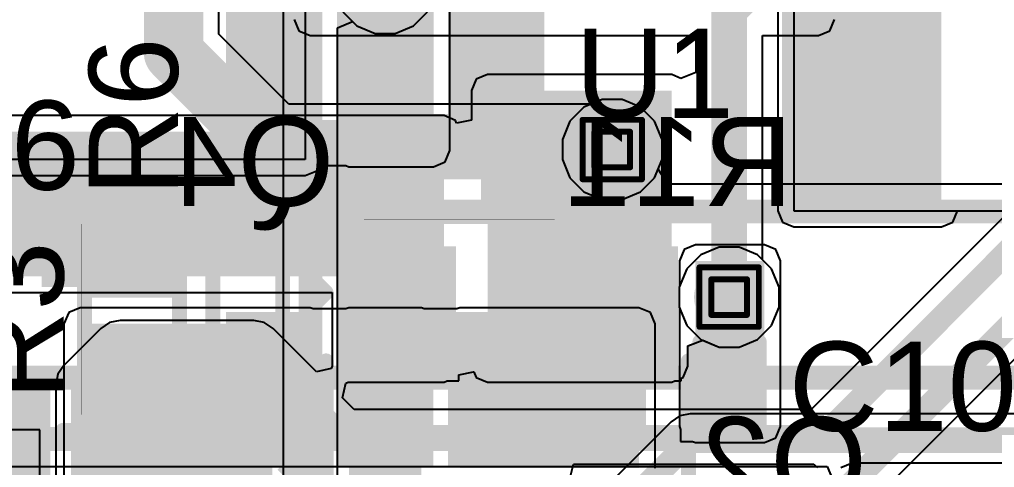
# Model space of a CAD drawing. Header units: inches. Extents: x -22 to 5433, y -13 to 5447.
# Drawn here: x -9.26 to -0.92, y 19.39 to 23.22 of the extents above; entities that cross this region are included whole.
import ezdxf

# ---------------------------------------------------------------- set-up
doc = ezdxf.new("R2010")
doc.units = ezdxf.units.IN
for name, color, linetype in [('Bottom Layer', 5, 'Continuous'), ('Bottom Overlay', 54, 'Continuous'), ('Bottom Paste', 16, 'Continuous'), ('Bottom Solder', 6, 'Continuous'), ('Drill Drawing', 1, 'Continuous'), ('Ground', 16, 'Continuous'), ('Power', 76, 'Continuous'), ('Top Layer', 1, 'Continuous'), ('Top Overlay', 2, 'Continuous'), ('Top Paste', 8, 'Continuous'), ('Top Solder', 216, 'Continuous'), ('Via Holes', 16, 'Continuous')]:
    doc.layers.add(name, color=color, linetype=linetype)
doc.styles.add('Arial', font='', dxfattribs={"height": 0.2})
doc.styles.get('Arial').set_extended_font_data('Arial')

msp = doc.modelspace()

# ---------------------------------------------------------------- hatches: boundary and pattern name
at = {"layer": 'Bottom Layer'}
for points in [[(-5.2521, 20.2563), (-3.6762, 20.2563), (-3.6762, 22.6098), (-5.2521, 22.6098)], [(-11.519, 21.0221), (-5.6234, 21.0221), (-5.6234, 22.2583), (-11.519, 22.2583)], [(-6.4434, 20.2563), (-5.6234, 20.2563), (-5.6234, 22.2583), (-6.4434, 22.2583)], [(-6.1919, 21.6233), (-6.1919, 22.2583), (-5.7347, 22.2583), (-5.7347, 21.6233)], [(-5.2521, 21.6233), (-5.2521, 22.2583), (-4.7949, 22.2583), (-4.7949, 21.6233)], [(-8.1444, 21.0343), (-8.9644, 21.0343), (-8.9644, 21.9543), (-8.1444, 21.9543)], [(-6.4434, 21.1763), (-5.6234, 21.1763), (-5.6234, 20.2563), (-6.4434, 20.2563)], [(-4.5434, 21.1763), (-3.7234, 21.1763), (-3.7234, 20.2563), (-4.5434, 20.2563)], [(-9.9144, 19.0343), (-9.0944, 19.0343), (-9.0944, 20.2563), (-9.9144, 20.2563)], [(-9.0944, 19.0343), (-9.9144, 19.0343), (-9.9144, 19.9543), (-9.0944, 19.9543)], [(-8.0144, 18.1575), (-7.1944, 18.1575), (-7.1944, 19.9543), (-8.0144, 19.9543)], [(-7.1944, 19.0343), (-8.0144, 19.0343), (-8.0144, 19.9543), (-7.1944, 19.9543)]]:
    msp.add_hatch(color=5, dxfattribs=at).paths.add_polyline_path(points)
h = msp.add_hatch(color=5, dxfattribs=at)
edge = h.paths.add_edge_path()
edge.add_arc((-4.1853, 22.106), 0.3, 0, 360)
h = msp.add_hatch(color=5, dxfattribs=at)
edge = h.paths.add_edge_path()
edge.add_arc((-3.1855, 20.8454), 0.3, 0, 360)
at = {"layer": 'Bottom Paste'}
for points in [[(-6.1919, 21.6233), (-6.1919, 22.2583), (-5.7347, 22.2583), (-5.7347, 21.6233)], [(-5.2521, 21.6233), (-5.2521, 22.2583), (-4.7949, 22.2583), (-4.7949, 21.6233)], [(-8.1444, 21.0343), (-8.9644, 21.0343), (-8.9644, 21.9543), (-8.1444, 21.9543)], [(-6.4434, 21.1763), (-5.6234, 21.1763), (-5.6234, 20.2563), (-6.4434, 20.2563)], [(-4.5434, 21.1763), (-3.7234, 21.1763), (-3.7234, 20.2563), (-4.5434, 20.2563)], [(-9.0944, 19.0343), (-9.9144, 19.0343), (-9.9144, 19.9543), (-9.0944, 19.9543)], [(-7.1944, 19.0343), (-8.0144, 19.0343), (-8.0144, 19.9543), (-7.1944, 19.9543)]]:
    msp.add_hatch(color=16, dxfattribs=at).paths.add_polyline_path(points)
at = {"layer": 'Bottom Solder'}
for points in [[(-6.2469, 21.5683), (-6.2469, 22.3133), (-5.6797, 22.3133), (-5.6797, 21.5683)], [(-5.3071, 21.5683), (-5.3071, 22.3133), (-4.7399, 22.3133), (-4.7399, 21.5683)], [(-8.0428, 20.9327), (-9.066, 20.9327), (-9.066, 22.0559), (-8.0428, 22.0559)], [(-6.545, 21.2779), (-5.5218, 21.2779), (-5.5218, 20.1547), (-6.545, 20.1547)], [(-4.645, 21.2779), (-3.6218, 21.2779), (-3.6218, 20.1547), (-4.645, 20.1547)], [(-8.9928, 18.9327), (-10.016, 18.9327), (-10.016, 20.0559), (-8.9928, 20.0559)], [(-7.0928, 18.9327), (-8.116, 18.9327), (-8.116, 20.0559), (-7.0928, 20.0559)]]:
    msp.add_hatch(color=6, dxfattribs=at).paths.add_polyline_path(points)
at = {"layer": 'Ground'}
h = msp.add_hatch(color=16, dxfattribs=at)
edge = h.paths.add_edge_path()
edge.add_arc((-4.1853, 22.106), 0.3, 0, 360)
h = msp.add_hatch(color=16, dxfattribs=at)
edge = h.paths.add_edge_path()
edge.add_arc((-3.1855, 20.8454), 0.3, 0, 360)
at = {"layer": 'Power'}
h = msp.add_hatch(color=76, dxfattribs=at)
edge = h.paths.add_edge_path()
edge.add_arc((-4.1853, 22.106), 0.3, 0, 360)
h = msp.add_hatch(color=76, dxfattribs=at)
edge = h.paths.add_edge_path()
edge.add_arc((-3.1855, 20.8454), 0.3, 0, 360)
at = {"layer": 'Top Layer'}
for points in [[(-2.6326, 25.1365), (-2.6326, 21.5823), (-1.3703, 21.5823), (-1.3703, 25.1365)], [(-2.6326, 25.1365), (-1.6326, 25.1365), (-1.6326, 21.7365), (-2.6326, 21.7365)], [(-6.4384, 24.6384), (-6.4384, 22.0972), (-5.713, 22.0972), (-5.713, 24.6384)], [(-6.7684, 23.2172), (-6.7684, 22.0972), (-7.3884, 22.0972), (-7.3884, 23.2172)], [(-5.8184, 23.2172), (-5.8184, 22.0972), (-6.4384, 22.0972), (-6.4384, 23.2172)], [(-4.8684, 23.2172), (-4.8684, 22.0972), (-5.4884, 22.0972), (-5.4884, 23.2172)], [(-8.6107, 21.3534), (-7.9757, 21.3534), (-7.9757, 20.8962), (-8.6107, 20.8962)], [(-3.4741, 19.7397), (-2.8841, 19.7397), (-2.8841, 21.1548), (-3.4741, 21.1548)], [(-8.7377, 18.7036), (-7.6077, 18.7036), (-7.6077, 20.6172), (-8.7377, 20.6172)], [(-8.7377, 19.4972), (-6.7684, 19.4972), (-6.7684, 20.6172), (-8.7377, 20.6172)], [(-6.7684, 20.6172), (-6.7684, 19.4972), (-7.3884, 19.4972), (-7.3884, 20.6172)], [(-6.4384, 18.5999), (-5.8184, 18.5999), (-5.8184, 20.6172), (-6.4384, 20.6172)], [(-5.8184, 20.6172), (-5.8184, 19.4972), (-6.4384, 19.4972), (-6.4384, 20.6172)], [(-5.4884, 19.3849), (-3.9567, 19.3849), (-3.9567, 20.6172), (-5.4884, 20.6172)], [(-4.8684, 20.6172), (-4.8684, 19.4972), (-5.4884, 19.4972), (-5.4884, 20.6172)], [(-8.6107, 20.4136), (-7.9757, 20.4136), (-7.9757, 19.9564), (-8.6107, 19.9564)], [(-3.9567, 20.3747), (-3.9567, 19.7397), (-4.4139, 19.7397), (-4.4139, 20.3747)], [(-3.0169, 20.3747), (-3.0169, 19.7397), (-3.4741, 19.7397), (-3.4741, 20.3747)], [(-9.9699, 18.6949), (-9.9699, 19.5839), (-9.2079, 19.5839), (-9.2079, 18.6949)], [(-8.4459, 18.6949), (-8.4459, 19.5839), (-7.6839, 19.5839), (-7.6839, 18.6949)]]:
    msp.add_hatch(color=1, dxfattribs=at).paths.add_polyline_path(points)
h = msp.add_hatch(color=1, dxfattribs=at)
edge = h.paths.add_edge_path()
edge.add_arc((-4.1853, 22.106), 0.3, 0, 360)
h = msp.add_hatch(color=1, dxfattribs=at)
edge = h.paths.add_edge_path()
edge.add_arc((-3.1855, 20.8454), 0.3, 0, 360)
at = {"layer": 'Top Paste'}
for points in [[(-2.6326, 25.1365), (-1.6326, 25.1365), (-1.6326, 21.7365), (-2.6326, 21.7365)], [(-6.7684, 23.2172), (-6.7684, 22.0972), (-7.3884, 22.0972), (-7.3884, 23.2172)], [(-5.8184, 23.2172), (-5.8184, 22.0972), (-6.4384, 22.0972), (-6.4384, 23.2172)], [(-4.8684, 23.2172), (-4.8684, 22.0972), (-5.4884, 22.0972), (-5.4884, 23.2172)], [(-8.6107, 21.3534), (-7.9757, 21.3534), (-7.9757, 20.8962), (-8.6107, 20.8962)], [(-6.7684, 20.6172), (-6.7684, 19.4972), (-7.3884, 19.4972), (-7.3884, 20.6172)], [(-5.8184, 20.6172), (-5.8184, 19.4972), (-6.4384, 19.4972), (-6.4384, 20.6172)], [(-4.8684, 20.6172), (-4.8684, 19.4972), (-5.4884, 19.4972), (-5.4884, 20.6172)], [(-8.6107, 20.4136), (-7.9757, 20.4136), (-7.9757, 19.9564), (-8.6107, 19.9564)], [(-3.9567, 20.3747), (-3.9567, 19.7397), (-4.4139, 19.7397), (-4.4139, 20.3747)], [(-3.0169, 20.3747), (-3.0169, 19.7397), (-3.4741, 19.7397), (-3.4741, 20.3747)], [(-9.9699, 18.6949), (-9.9699, 19.5839), (-9.2079, 19.5839), (-9.2079, 18.6949)], [(-8.4459, 18.6949), (-8.4459, 19.5839), (-7.6839, 19.5839), (-7.6839, 18.6949)]]:
    msp.add_hatch(color=8, dxfattribs=at).paths.add_polyline_path(points)
at = {"layer": 'Top Solder'}
for points in [[(-2.7342, 25.2381), (-1.531, 25.2381), (-1.531, 21.6349), (-2.7342, 21.6349)], [(-6.6668, 23.3188), (-6.6668, 21.9956), (-7.49, 21.9956), (-7.49, 23.3188)], [(-5.7168, 23.3188), (-5.7168, 21.9956), (-6.54, 21.9956), (-6.54, 23.3188)], [(-4.7668, 23.3188), (-4.7668, 21.9956), (-5.59, 21.9956), (-5.59, 23.3188)], [(-8.6657, 21.4084), (-7.9207, 21.4084), (-7.9207, 20.8412), (-8.6657, 20.8412)], [(-6.6668, 20.7188), (-6.6668, 19.3956), (-7.49, 19.3956), (-7.49, 20.7188)], [(-5.7168, 20.7188), (-5.7168, 19.3956), (-6.54, 19.3956), (-6.54, 20.7188)], [(-4.7668, 20.7188), (-4.7668, 19.3956), (-5.59, 19.3956), (-5.59, 20.7188)], [(-8.6657, 20.4686), (-7.9207, 20.4686), (-7.9207, 19.9014), (-8.6657, 19.9014)], [(-3.8967, 20.4347), (-3.8967, 19.6797), (-4.4739, 19.6797), (-4.4739, 20.4347)], [(-2.9569, 20.4347), (-2.9569, 19.6797), (-3.5341, 19.6797), (-3.5341, 20.4347)], [(-10.0715, 18.5933), (-10.0715, 19.6855), (-9.1063, 19.6855), (-9.1063, 18.5933)], [(-8.5475, 18.5933), (-8.5475, 19.6855), (-7.5823, 19.6855), (-7.5823, 18.5933)]]:
    msp.add_hatch(color=216, dxfattribs=at).paths.add_polyline_path(points)
at = {"layer": 'Via Holes'}
h = msp.add_hatch(color=7, dxfattribs=at)
edge = h.paths.add_edge_path()
edge.add_arc((-4.1853, 22.106), 0.15, 0, 360)
h = msp.add_hatch(color=7, dxfattribs=at)
edge = h.paths.add_edge_path()
edge.add_arc((-3.1855, 20.8454), 0.15, 0, 360)

# ---------------------------------------------------------------- linework, layer by layer
at = {"layer": 'Bottom Layer'}
for p, q in [((-6.9059, 23.2172), (-6.8656, 23.12)), ((-2.3255, 23.12), (-2.2853, 23.2172)), ((-6.8656, 23.12), (-6.7684, 23.0798)), ((-2.4227, 23.0798), (-2.3255, 23.12)), ((-6.7684, 23.0798), (-3.4704, 23.0798)), ((-3.4704, 23.0798), (-3.4704, 22.7643)), ((-2.9006, 21.1644), (-2.9006, 23.0798)), ((-2.9006, 23.0798), (-2.4227, 23.0798)), ((0.4312, 22.7994), (-2.4843, 19.8839)), ((-5.3493, 22.707), (-5.3896, 22.6098)), ((-5.2521, 22.7472), (-5.3493, 22.707)), ((-3.6762, 22.7472), (-5.2521, 22.7472)), ((-3.5974, 22.7146), (-3.6762, 22.7472)), ((-3.4704, 22.7643), (-3.5974, 22.7146)), ((-5.3896, 22.6098), (-5.3896, 22.3575)), ((-5.6234, 22.3958), (-11.519, 22.3958)), ((-5.5262, 22.3555), (-5.6234, 22.3958)), ((-5.5166, 22.3323), (-5.5262, 22.3555)), ((-5.3896, 22.3575), (-5.5166, 22.3323)), ((-1.9193, 19.1418), (0.6735, 21.7346)), ((-2.8235, 21.0873), (-2.9006, 21.1644)), ((-2.7585, 20.9303), (-2.8235, 21.0873)), ((-11.519, 20.8846), (-6.5809, 20.8846)), ((-6.5809, 20.8846), (-6.5809, 20.2563)), ((-2.7585, 20.7604), (-2.7585, 20.9303)), ((-2.8235, 20.6035), (-2.7585, 20.7604)), ((-8.485, 20.6289), (-8.5606, 20.5784)), ((-8.3958, 20.6467), (-8.485, 20.6289)), ((-7.2513, 20.6467), (-8.3958, 20.6467)), ((-7.1621, 20.6289), (-7.2513, 20.6467)), ((-7.0865, 20.5784), (-7.1621, 20.6289)), ((-2.9436, 20.4834), (-2.8235, 20.6035)), ((-8.5606, 20.5784), (-8.8773, 20.2617)), ((-6.7144, 20.2064), (-7.0865, 20.5784)), ((-3.5388, 20.4288), (-3.4118, 20.4769)), ((-3.4118, 20.4769), (-3.2705, 20.4184)), ((-3.1006, 20.4184), (-2.9436, 20.4834)), ((-3.5388, 20.2563), (-3.5388, 20.4288)), ((-3.2705, 20.4184), (-3.1006, 20.4184)), ((-8.9278, 20.186), (-8.9456, 20.0968)), ((-8.8773, 20.2617), (-8.9278, 20.186)), ((-6.59, 20.2365), (-6.7144, 20.2064)), ((-6.5809, 20.2563), (-6.59, 20.2365)), ((-5.4964, 20.1824), (-5.3716, 20.2072)), ((-5.4964, 20.1293), (-5.4964, 20.1824)), ((-5.3716, 20.2072), (-5.369, 20.2067)), ((-5.369, 20.2067), (-5.3493, 20.1591)), ((-3.579, 20.1591), (-3.5388, 20.2563)), ((-6.4934, 19.9853), (-6.4632, 20.1098)), ((-6.4632, 20.1098), (-6.4434, 20.1189)), ((-6.4434, 20.1189), (-5.6234, 20.1189)), ((-5.6234, 20.1189), (-5.5982, 20.1293)), ((-5.5982, 20.1293), (-5.4964, 20.1293)), ((-5.3493, 20.1591), (-5.2521, 20.1189)), ((-5.2521, 20.1189), (-3.6762, 20.1189)), ((-3.6762, 20.1189), (-3.651, 20.1293)), ((-3.651, 20.1293), (-3.5964, 20.1293)), ((-3.5964, 20.1519), (-3.579, 20.1591)), ((-3.5964, 20.1293), (-3.5964, 20.1519)), ((-8.9456, 20.0968), (-8.9456, 18.8538)), ((-6.392, 19.8839), (-6.4934, 19.9853)), ((-2.4843, 19.8839), (-6.392, 19.8839)), ((-4.5464, 19.3033), (-4.516, 19.4177)), ((-4.516, 19.4177), (-2.4601, 19.4177)), ((-2.4601, 19.4177), (-2.431, 19.3893))]:
    msp.add_line(p, q, dxfattribs=at)
for points in [[(-3.1855, 23.2939, 0.3048, 0.3048, 0), (-2.6809, 23.7985, 0.3048, 0.3048, 0)], [(-3.1855, 20.8454, 0.3048, 0.3048, 0), (-3.1855, 23.2939, 0.3048, 0.3048, 0)], [(-2.3878, 19.6508, 0.2032, 0.2032, 0), (0.5961, 22.6346, 0.2032, 0.2032, 0)], [(-2.1523, 19.2383, 0.2032, 0.2032, 0), (0.577, 21.9676, 0.2032, 0.2032, 0)], [(-8.7125, 20.0968, 0.2032, 0.2032, 0), (-8.3958, 20.4136, 0.2032, 0.2032, 0)], [(-8.3958, 20.4136, 0.2032, 0.2032, 0), (-7.2513, 20.4136, 0.2032, 0.2032, 0)], [(-7.2513, 20.4136, 0.2032, 0.2032, 0), (-6.4885, 19.6508, 0.2032, 0.2032, 0)], [(-8.7125, 17.7308, 0.2032, 0.2032, 0), (-8.7125, 20.0968, 0.2032, 0.2032, 0)], [(-6.4885, 19.6508, 0.2032, 0.2032, 0), (-2.3878, 19.6508, 0.2032, 0.2032, 0)]]:
    msp.add_lwpolyline(points, format="xyseb", dxfattribs=at)
for points in [[(-3.2617, 23.2939, 0.1524, 0.1524, 1), (-3.1093, 23.2939, 0.1524, 0.1524, 1)], [(-3.2617, 23.2939, 0.1524, 0.1524, 1), (-3.1093, 23.2939, 0.1524, 0.1524, 1)], [(-3.2617, 20.8454, 0.1524, 0.1524, 1), (-3.1093, 20.8454, 0.1524, 0.1524, 1)], [(-8.4466, 20.4136, 0.1016, 0.1016, 1), (-8.345, 20.4136, 0.1016, 0.1016, 1)], [(-8.4466, 20.4136, 0.1016, 0.1016, 1), (-8.345, 20.4136, 0.1016, 0.1016, 1)], [(-7.3021, 20.4136, 0.1016, 0.1016, 1), (-7.2005, 20.4136, 0.1016, 0.1016, 1)], [(-7.3021, 20.4136, 0.1016, 0.1016, 1), (-7.2005, 20.4136, 0.1016, 0.1016, 1)], [(-8.7633, 20.0968, 0.1016, 0.1016, 1), (-8.6617, 20.0968, 0.1016, 0.1016, 1)], [(-8.7633, 20.0968, 0.1016, 0.1016, 1), (-8.6617, 20.0968, 0.1016, 0.1016, 1)], [(-6.5393, 19.6508, 0.1016, 0.1016, 1), (-6.4377, 19.6508, 0.1016, 0.1016, 1)], [(-6.5393, 19.6508, 0.1016, 0.1016, 1), (-6.4377, 19.6508, 0.1016, 0.1016, 1)], [(-2.4386, 19.6508, 0.1016, 0.1016, 1), (-2.337, 19.6508, 0.1016, 0.1016, 1)], [(-2.4386, 19.6508, 0.1016, 0.1016, 1), (-2.337, 19.6508, 0.1016, 0.1016, 1)]]:
    msp.add_lwpolyline(points, format="xyseb", close=True, dxfattribs=at)
at = {"layer": 'Bottom Overlay'}
for points in [[(-6.2808, 21.5344, 0.127, 0.127, 0), (-6.2808, 22.3472, 0.127, 0.127, 0)], [(-6.2808, 22.3472, 0.127, 0.127, 0), (-4.706, 22.3472, 0.127, 0.127, 0)], [(-4.706, 21.5344, 0.127, 0.127, 0), (-4.706, 22.3472, 0.127, 0.127, 0)], [(-6.2808, 21.5344, 0.127, 0.127, 0), (-4.706, 21.5344, 0.127, 0.127, 0)], [(-6.3062, 21.509, 0.00323, 0.00323, 0), (-4.6806, 21.509, 0.00323, 0.00323, 0)], [(-10.1038, 21.3071, 0.127, 0.127, 0), (-9.1132, 21.3071, 0.127, 0.127, 0)], [(-7.9956, 21.3071, 0.127, 0.127, 0), (-7.005, 21.3071, 0.127, 0.127, 0)], [(-7.005, 19.9101, 0.127, 0.127, 0), (-7.005, 21.3071, 0.127, 0.127, 0)], [(-6.7598, 21.0117, 0.127, 0.127, 0), (-6.6328, 20.8847, 0.127, 0.127, 0)], [(-6.7598, 20.7577, 0.127, 0.127, 0), (-6.7598, 21.0117, 0.127, 0.127, 0)], [(-6.7598, 20.7577, 0.127, 0.127, 0), (-6.6328, 20.8847, 0.127, 0.127, 0)], [(-5.4136, 20.5037, 0.127, 0.127, 0), (-4.7532, 20.5037, 0.127, 0.127, 0)], [(-6.6328, 18.9035, 0.127, 0.127, 0), (-6.6328, 20.3005, 0.127, 0.127, 0)], [(-3.534, 18.9035, 0.127, 0.127, 0), (-3.534, 20.3005, 0.127, 0.127, 0)], [(-8.8846, 19.7069, 0.127, 0.127, 0), (-8.2242, 19.7069, 0.127, 0.127, 0)], [(-7.005, 19.3259, 0.127, 0.127, 0), (-6.878, 19.4529, 0.127, 0.127, 0)], [(-6.878, 19.1989, 0.127, 0.127, 0), (-6.878, 19.4529, 0.127, 0.127, 0)], [(-7.005, 19.3259, 0.127, 0.127, 0), (-6.878, 19.1989, 0.127, 0.127, 0)]]:
    msp.add_lwpolyline(points, format="xyseb", dxfattribs=at)
for points in [[(-6.3126, 22.3472, 0.0635, 0.0635, 1), (-6.2491, 22.3472, 0.0635, 0.0635, 1)], [(-6.3126, 22.3472, 0.0635, 0.0635, 1), (-6.2491, 22.3472, 0.0635, 0.0635, 1)], [(-4.7378, 22.3472, 0.0635, 0.0635, 1), (-4.6743, 22.3472, 0.0635, 0.0635, 1)], [(-4.7378, 22.3472, 0.0635, 0.0635, 1), (-4.6743, 22.3472, 0.0635, 0.0635, 1)], [(-6.3126, 21.5344, 0.0635, 0.0635, 1), (-6.2491, 21.5344, 0.0635, 0.0635, 1)], [(-6.3126, 21.5344, 0.0635, 0.0635, 1), (-6.2491, 21.5344, 0.0635, 0.0635, 1)], [(-4.7378, 21.5344, 0.0635, 0.0635, 1), (-4.6743, 21.5344, 0.0635, 0.0635, 1)], [(-4.7378, 21.5344, 0.0635, 0.0635, 1), (-4.6743, 21.5344, 0.0635, 0.0635, 1)], [(-6.307, 21.509, 0.00161, 0.00161, 1), (-6.3054, 21.509, 0.00161, 0.00161, 1)], [(-4.6814, 21.509, 0.00161, 0.00161, 1), (-4.6798, 21.509, 0.00161, 0.00161, 1)], [(-9.145, 21.3071, 0.0635, 0.0635, 1), (-9.0815, 21.3071, 0.0635, 0.0635, 1)], [(-8.0274, 21.3071, 0.0635, 0.0635, 1), (-7.9639, 21.3071, 0.0635, 0.0635, 1)], [(-7.0368, 21.3071, 0.0635, 0.0635, 1), (-6.9733, 21.3071, 0.0635, 0.0635, 1)], [(-7.0368, 21.3071, 0.0635, 0.0635, 1), (-6.9733, 21.3071, 0.0635, 0.0635, 1)], [(-6.7916, 21.0117, 0.0635, 0.0635, 1), (-6.7281, 21.0117, 0.0635, 0.0635, 1)], [(-6.7916, 21.0117, 0.0635, 0.0635, 1), (-6.7281, 21.0117, 0.0635, 0.0635, 1)], [(-6.6646, 20.8847, 0.0635, 0.0635, 1), (-6.6011, 20.8847, 0.0635, 0.0635, 1)], [(-6.6646, 20.8847, 0.0635, 0.0635, 1), (-6.6011, 20.8847, 0.0635, 0.0635, 1)], [(-6.7916, 20.7577, 0.0635, 0.0635, 1), (-6.7281, 20.7577, 0.0635, 0.0635, 1)], [(-6.7916, 20.7577, 0.0635, 0.0635, 1), (-6.7281, 20.7577, 0.0635, 0.0635, 1)], [(-5.4454, 20.5037, 0.0635, 0.0635, 1), (-5.3819, 20.5037, 0.0635, 0.0635, 1)], [(-4.785, 20.5037, 0.0635, 0.0635, 1), (-4.7215, 20.5037, 0.0635, 0.0635, 1)], [(-6.6646, 20.3005, 0.0635, 0.0635, 1), (-6.6011, 20.3005, 0.0635, 0.0635, 1)], [(-3.5658, 20.3005, 0.0635, 0.0635, 1), (-3.5023, 20.3005, 0.0635, 0.0635, 1)], [(-7.0368, 19.9101, 0.0635, 0.0635, 1), (-6.9733, 19.9101, 0.0635, 0.0635, 1)], [(-8.9164, 19.7069, 0.0635, 0.0635, 1), (-8.8529, 19.7069, 0.0635, 0.0635, 1)], [(-8.256, 19.7069, 0.0635, 0.0635, 1), (-8.1925, 19.7069, 0.0635, 0.0635, 1)], [(-6.9098, 19.4529, 0.0635, 0.0635, 1), (-6.8463, 19.4529, 0.0635, 0.0635, 1)], [(-6.9098, 19.4529, 0.0635, 0.0635, 1), (-6.8463, 19.4529, 0.0635, 0.0635, 1)]]:
    msp.add_lwpolyline(points, format="xyseb", close=True, dxfattribs=at)
at = {"layer": 'Drill Drawing'}
for points in [[(-4.4393, 22.36, 0.0508, 0.0508, 0), (-3.9313, 22.36, 0.0508, 0.0508, 0)], [(-4.4393, 21.852, 0.0508, 0.0508, 0), (-4.4393, 22.36, 0.0508, 0.0508, 0)], [(-3.9313, 21.852, 0.0508, 0.0508, 0), (-3.9313, 22.36, 0.0508, 0.0508, 0)], [(-4.3377, 22.2584, 0.0508, 0.0508, 0), (-4.0329, 22.2584, 0.0508, 0.0508, 0)], [(-4.3377, 21.9536, 0.0508, 0.0508, 0), (-4.3377, 22.2584, 0.0508, 0.0508, 0)], [(-4.0329, 21.9536, 0.0508, 0.0508, 0), (-4.0329, 22.2584, 0.0508, 0.0508, 0)], [(-4.3377, 21.9536, 0.0508, 0.0508, 0), (-4.0329, 21.9536, 0.0508, 0.0508, 0)], [(-4.4393, 21.852, 0.0508, 0.0508, 0), (-3.9313, 21.852, 0.0508, 0.0508, 0)], [(-3.4395, 21.0994, 0.0508, 0.0508, 0), (-2.9315, 21.0994, 0.0508, 0.0508, 0)], [(-3.4395, 20.5914, 0.0508, 0.0508, 0), (-3.4395, 21.0994, 0.0508, 0.0508, 0)], [(-2.9315, 20.5914, 0.0508, 0.0508, 0), (-2.9315, 21.0994, 0.0508, 0.0508, 0)], [(-3.3379, 20.9978, 0.0508, 0.0508, 0), (-3.0331, 20.9978, 0.0508, 0.0508, 0)], [(-3.3379, 20.693, 0.0508, 0.0508, 0), (-3.3379, 20.9978, 0.0508, 0.0508, 0)], [(-3.0331, 20.693, 0.0508, 0.0508, 0), (-3.0331, 20.9978, 0.0508, 0.0508, 0)], [(-3.3379, 20.693, 0.0508, 0.0508, 0), (-3.0331, 20.693, 0.0508, 0.0508, 0)], [(-3.4395, 20.5914, 0.0508, 0.0508, 0), (-2.9315, 20.5914, 0.0508, 0.0508, 0)]]:
    msp.add_lwpolyline(points, format="xyseb", dxfattribs=at)
for points in [[(-4.452, 22.36, 0.0254, 0.0254, 1), (-4.4266, 22.36, 0.0254, 0.0254, 1)], [(-4.452, 22.36, 0.0254, 0.0254, 1), (-4.4266, 22.36, 0.0254, 0.0254, 1)], [(-3.944, 22.36, 0.0254, 0.0254, 1), (-3.9186, 22.36, 0.0254, 0.0254, 1)], [(-3.944, 22.36, 0.0254, 0.0254, 1), (-3.9186, 22.36, 0.0254, 0.0254, 1)], [(-4.3504, 22.2584, 0.0254, 0.0254, 1), (-4.325, 22.2584, 0.0254, 0.0254, 1)], [(-4.3504, 22.2584, 0.0254, 0.0254, 1), (-4.325, 22.2584, 0.0254, 0.0254, 1)], [(-4.0456, 22.2584, 0.0254, 0.0254, 1), (-4.0202, 22.2584, 0.0254, 0.0254, 1)], [(-4.0456, 22.2584, 0.0254, 0.0254, 1), (-4.0202, 22.2584, 0.0254, 0.0254, 1)], [(-4.3504, 21.9536, 0.0254, 0.0254, 1), (-4.325, 21.9536, 0.0254, 0.0254, 1)], [(-4.3504, 21.9536, 0.0254, 0.0254, 1), (-4.325, 21.9536, 0.0254, 0.0254, 1)], [(-4.0456, 21.9536, 0.0254, 0.0254, 1), (-4.0202, 21.9536, 0.0254, 0.0254, 1)], [(-4.0456, 21.9536, 0.0254, 0.0254, 1), (-4.0202, 21.9536, 0.0254, 0.0254, 1)], [(-4.452, 21.852, 0.0254, 0.0254, 1), (-4.4266, 21.852, 0.0254, 0.0254, 1)], [(-4.452, 21.852, 0.0254, 0.0254, 1), (-4.4266, 21.852, 0.0254, 0.0254, 1)], [(-3.944, 21.852, 0.0254, 0.0254, 1), (-3.9186, 21.852, 0.0254, 0.0254, 1)], [(-3.944, 21.852, 0.0254, 0.0254, 1), (-3.9186, 21.852, 0.0254, 0.0254, 1)], [(-3.4522, 21.0994, 0.0254, 0.0254, 1), (-3.4268, 21.0994, 0.0254, 0.0254, 1)], [(-3.4522, 21.0994, 0.0254, 0.0254, 1), (-3.4268, 21.0994, 0.0254, 0.0254, 1)], [(-2.9442, 21.0994, 0.0254, 0.0254, 1), (-2.9188, 21.0994, 0.0254, 0.0254, 1)], [(-2.9442, 21.0994, 0.0254, 0.0254, 1), (-2.9188, 21.0994, 0.0254, 0.0254, 1)], [(-3.3506, 20.9978, 0.0254, 0.0254, 1), (-3.3252, 20.9978, 0.0254, 0.0254, 1)], [(-3.3506, 20.9978, 0.0254, 0.0254, 1), (-3.3252, 20.9978, 0.0254, 0.0254, 1)], [(-3.0458, 20.9978, 0.0254, 0.0254, 1), (-3.0204, 20.9978, 0.0254, 0.0254, 1)], [(-3.0458, 20.9978, 0.0254, 0.0254, 1), (-3.0204, 20.9978, 0.0254, 0.0254, 1)], [(-3.3506, 20.693, 0.0254, 0.0254, 1), (-3.3252, 20.693, 0.0254, 0.0254, 1)], [(-3.3506, 20.693, 0.0254, 0.0254, 1), (-3.3252, 20.693, 0.0254, 0.0254, 1)], [(-3.0458, 20.693, 0.0254, 0.0254, 1), (-3.0204, 20.693, 0.0254, 0.0254, 1)], [(-3.0458, 20.693, 0.0254, 0.0254, 1), (-3.0204, 20.693, 0.0254, 0.0254, 1)], [(-3.4522, 20.5914, 0.0254, 0.0254, 1), (-3.4268, 20.5914, 0.0254, 0.0254, 1)], [(-3.4522, 20.5914, 0.0254, 0.0254, 1), (-3.4268, 20.5914, 0.0254, 0.0254, 1)], [(-2.9442, 20.5914, 0.0254, 0.0254, 1), (-2.9188, 20.5914, 0.0254, 0.0254, 1)], [(-2.9442, 20.5914, 0.0254, 0.0254, 1), (-2.9188, 20.5914, 0.0254, 0.0254, 1)]]:
    msp.add_lwpolyline(points, format="xyseb", close=True, dxfattribs=at)
at = {"layer": 'Ground'}
for p, q in [((-7.0005, 23.316), (-7.0005, 18.6933)), ((-5.8866, 23.1625), (-5.7664, 23.2826)), ((-6.5344, 23.1469), (-6.4074, 23.1995)), ((-6.4074, 23.1995), (-6.3703, 23.1625)), ((-6.5344, 18.6933), (-6.5344, 23.1469)), ((-6.3703, 23.1625), (-6.2134, 23.0974)), ((-6.0435, 23.0974), (-5.8866, 23.1625)), ((-6.2134, 23.0974), (-6.0435, 23.0974)), ((-4.2703, 22.533), (-4.4272, 22.468)), ((-4.1004, 22.533), (-4.2703, 22.533)), ((-3.9435, 22.468), (-4.1004, 22.533)), ((-4.4272, 22.468), (-4.5473, 22.3479)), ((-3.8233, 22.3479), (-3.9435, 22.468)), ((-4.5473, 22.3479), (-4.6123, 22.191)), ((-3.7583, 22.191), (-3.8233, 22.3479)), ((-4.6123, 22.191), (-4.6123, 22.0211)), ((-3.7583, 22.0211), (-3.7583, 22.191)), ((-4.6123, 22.0211), (-4.5473, 21.8642)), ((-3.8233, 21.8642), (-3.7583, 22.0211)), ((-4.5473, 21.8642), (-4.4272, 21.744)), ((-3.9435, 21.744), (-3.8233, 21.8642)), ((-4.4272, 21.744), (-4.2703, 21.679)), ((-4.1004, 21.679), (-3.9435, 21.744)), ((-4.2703, 21.679), (-4.1004, 21.679)), ((-3.2705, 21.2724), (-3.4274, 21.2074)), ((-3.1006, 21.2724), (-3.2705, 21.2724)), ((-2.9436, 21.2074), (-3.1006, 21.2724)), ((-3.4274, 21.2074), (-3.5475, 21.0873)), ((-2.8235, 21.0873), (-2.9436, 21.2074)), ((-3.5475, 21.0873), (-3.6125, 20.9303)), ((-2.7585, 20.9303), (-2.8235, 21.0873)), ((-3.6125, 20.9303), (-3.6125, 20.7604)), ((-2.7585, 20.7604), (-2.7585, 20.9303)), ((-3.6125, 20.7604), (-3.5475, 20.6035)), ((-2.8235, 20.6035), (-2.7585, 20.7604)), ((-3.5475, 20.6035), (-3.4274, 20.4834)), ((-2.9436, 20.4834), (-2.8235, 20.6035)), ((-3.4274, 20.4834), (-3.2705, 20.4184)), ((-3.1006, 20.4184), (-2.9436, 20.4834)), ((-3.2705, 20.4184), (-3.1006, 20.4184)), ((-3.6825, 19.7793), (-5.8607, 17.601)), ((-3.6069, 19.8298), (-3.6825, 19.7793)), ((-3.5177, 19.8476), (-3.6069, 19.8298)), ((23.6327, 19.8476), (-3.5177, 19.8476))]:
    msp.add_line(p, q, dxfattribs=at)
for points in [[(-6.7674, 18.693, 0.2032, 0.2032, 0), (-6.7674, 23.4125, 0.2032, 0.2032, 0)], [(-5.7642, 17.368, 0.2032, 0.2032, 0), (-3.5177, 19.6145, 0.2032, 0.2032, 0)], [(-3.5177, 19.6145, 0.2032, 0.2032, 0), (23.7293, 19.6145, 0.2032, 0.2032, 0)]]:
    msp.add_lwpolyline(points, format="xyseb", dxfattribs=at)
msp.add_lwpolyline([(-3.5685, 19.6145, 0.1016, 0.1016, 1), (-3.4669, 19.6145, 0.1016, 0.1016, 1)], format="xyseb", close=True, dxfattribs=at)
msp.add_lwpolyline([(-3.5685, 19.6145, 0.1016, 0.1016, 1), (-3.4669, 19.6145, 0.1016, 0.1016, 1)], format="xyseb", close=True, dxfattribs=at)
at = {"layer": 'Power'}
for p, q in [((-7.5492, 23.0927), (-7.5492, 24.8366)), ((-6.4904, 23.2826), (-6.3703, 23.1625)), ((-5.8866, 23.1625), (-5.7664, 23.2826)), ((-6.3703, 23.1625), (-6.2134, 23.0974)), ((-6.0435, 23.0974), (-5.8866, 23.1625)), ((-6.951, 22.4945), (-7.5492, 23.0927)), ((-6.2134, 23.0974), (-6.0435, 23.0974)), ((-4.2703, 22.533), (-4.3633, 22.4945)), ((-4.1004, 22.533), (-4.2703, 22.533)), ((-3.9435, 22.468), (-4.1004, 22.533)), ((-4.3633, 22.4945), (-6.951, 22.4945)), ((-3.8233, 22.3479), (-3.9435, 22.468)), ((-3.7583, 22.191), (-3.8233, 22.3479)), ((-3.7583, 22.0211), (-3.7583, 22.191)), ((-3.793, 21.9375), (-3.7583, 22.0211)), ((-3.7111, 21.8105), (-3.793, 21.9375)), ((3.2564, 21.8105), (-3.7111, 21.8105)), ((-13.2432, 19.3978), (-2.3466, 19.3978)), ((-2.3466, 19.3978), (-2.294, 19.2708))]:
    msp.add_line(p, q, dxfattribs=at)
for points in [[(-7.9376, 22.9318, 0.508, 0.508, 0), (-7.9376, 25.0145, 0.508, 0.508, 0)], [(-7.9376, 22.9318, 0.508, 0.508, 0), (-7.1119, 22.106, 0.508, 0.508, 0)], [(-7.1119, 22.106, 0.508, 0.508, 0), (-4.1853, 22.106, 0.508, 0.508, 0)], [(-15.6413, 21.5774, 0.2032, 0.2032, 0), (20.7722, 21.5774, 0.2032, 0.2032, 0)], [(-14.1849, 20.1565, 0.2032, 0.2032, 0), (21.4152, 20.1565, 0.2032, 0.2032, 0)], [(-17.2641, 19.6308, 0.2032, 0.2032, 0), (21.1165, 19.6308, 0.2032, 0.2032, 0)]]:
    msp.add_lwpolyline(points, format="xyseb", dxfattribs=at)
for points in [[(-8.0646, 22.9318, 0.254, 0.254, 1), (-7.8106, 22.9318, 0.254, 0.254, 1)], [(-8.0646, 22.9318, 0.254, 0.254, 1), (-7.8106, 22.9318, 0.254, 0.254, 1)], [(-7.2389, 22.106, 0.254, 0.254, 1), (-6.9849, 22.106, 0.254, 0.254, 1)], [(-7.2389, 22.106, 0.254, 0.254, 1), (-6.9849, 22.106, 0.254, 0.254, 1)], [(-4.3123, 22.106, 0.254, 0.254, 1), (-4.0583, 22.106, 0.254, 0.254, 1)]]:
    msp.add_lwpolyline(points, format="xyseb", close=True, dxfattribs=at)
at = {"layer": 'Top Layer'}
for p, q in [((-6.8108, 28.0081), (-6.8108, 22.0209)), ((-2.6326, 25.1365), (-2.6326, 21.5823)), ((-5.5755, 22.0972), (-5.5755, 24.6384)), ((-2.7701, 23.2991), (-2.7701, 21.5823)), ((-4.2703, 22.533), (-4.4272, 22.468)), ((-4.1004, 22.533), (-4.2703, 22.533)), ((-3.9435, 22.468), (-4.1004, 22.533)), ((-4.4272, 22.468), (-4.5473, 22.3479)), ((-3.8233, 22.3479), (-3.9435, 22.468)), ((-4.5473, 22.3479), (-4.6123, 22.191)), ((-3.7583, 22.191), (-3.8233, 22.3479)), ((-4.6123, 22.191), (-4.6123, 22.0211)), ((-3.7583, 22.0211), (-3.7583, 22.191)), ((-6.8108, 22.0209), (-12.9565, 22.0209)), ((-5.6158, 22), (-5.5755, 22.0972)), ((-4.6123, 22.0211), (-4.5473, 21.8642)), ((-3.8233, 21.8642), (-3.7583, 22.0211)), ((-6.7136, 21.9237), (-6.6944, 21.9702)), ((-6.6944, 21.9702), (-6.5654, 21.9702)), ((-6.5654, 21.9702), (-6.5144, 21.9702)), ((-6.5144, 21.9702), (-6.4637, 21.9702)), ((-6.4637, 21.9702), (-6.4384, 21.9598)), ((-6.4384, 21.9598), (-5.713, 21.9598)), ((-5.713, 21.9598), (-5.6158, 22)), ((-11.7549, 21.8835), (-6.8108, 21.8835)), ((-6.8108, 21.8835), (-6.7136, 21.9237)), ((-4.5473, 21.8642), (-4.4272, 21.744)), ((-3.9435, 21.744), (-3.8233, 21.8642)), ((-4.4272, 21.744), (-4.2703, 21.679)), ((-4.1004, 21.679), (-3.9435, 21.744)), ((-4.2703, 21.679), (-4.1004, 21.679)), ((-2.7701, 21.5823), (-2.7298, 21.4851)), ((-2.6326, 21.5823), (0.6211, 21.5823)), ((-1.2731, 21.4851), (-1.2328, 21.5823)), ((-1.2328, 21.5823), (0.6211, 21.5823)), ((-2.7298, 21.4851), (-2.6326, 21.4449)), ((-2.6326, 21.4449), (-1.3703, 21.4449)), ((-1.3703, 21.4449), (-1.2731, 21.4851)), ((-3.4741, 21.2923), (-3.5713, 21.2521)), ((-2.8841, 21.2923), (-3.4741, 21.2923)), ((-2.7869, 21.2521), (-2.8841, 21.2923)), ((-3.5713, 21.2521), (-3.6116, 21.1548)), ((-2.7467, 21.1548), (-2.7869, 21.2521)), ((-3.6116, 21.1548), (-3.6116, 20.9325)), ((-2.7467, 19.7397), (-2.7467, 21.1548)), ((-3.6116, 20.9325), (-3.6125, 20.9303)), ((-3.6125, 20.9303), (-3.6125, 20.7604)), ((-8.8349, 20.7144), (-8.8752, 20.6172)), ((-8.7377, 20.7547), (-8.8349, 20.7144)), ((-6.7684, 20.7547), (-8.7377, 20.7547)), ((-6.7432, 20.7442), (-6.7684, 20.7547)), ((-6.6924, 20.7442), (-6.7432, 20.7442)), ((-6.6414, 20.7442), (-6.6924, 20.7442)), ((-6.4637, 20.7442), (-6.6414, 20.7442)), ((-6.4384, 20.7547), (-6.4637, 20.7442)), ((-5.8184, 20.7547), (-6.4384, 20.7547)), ((-5.7932, 20.7442), (-5.8184, 20.7547)), ((-5.7424, 20.7442), (-5.7932, 20.7442)), ((-5.6914, 20.7442), (-5.7424, 20.7442)), ((-5.5137, 20.7442), (-5.6914, 20.7442)), ((-5.4884, 20.7547), (-5.5137, 20.7442)), ((-3.9567, 20.7547), (-5.4884, 20.7547)), ((-3.8595, 20.7144), (-3.9567, 20.7547)), ((-3.8193, 20.6172), (-3.8595, 20.7144)), ((-3.6125, 20.7604), (-3.6116, 20.7582)), ((-3.6116, 20.7582), (-3.6116, 19.7397)), ((-8.8752, 20.6172), (-8.8752, 19.4972)), ((-3.8193, 19.3849), (-3.8193, 20.6172)), ((-9.0809, 19.7109), (-10.0969, 19.7109)), ((-9.0809, 18.5679), (-9.0809, 19.7109)), ((-3.6116, 19.7397), (-3.6011, 19.7144)), ((-3.6011, 19.7144), (-3.6011, 19.6127)), ((-2.7869, 19.6425), (-2.7467, 19.7397)), ((-3.6011, 19.6127), (-3.4994, 19.6127)), ((-3.4994, 19.6127), (-3.4741, 19.6022)), ((-3.4741, 19.6022), (-2.8841, 19.6022)), ((-2.8841, 19.6022), (-2.7869, 19.6425)), ((-8.8752, 19.4972), (-8.8752, 18.7036)), ((-2.1326, 19.4254), (-2.2298, 19.3852)), ((-0.1536, 19.4254), (-2.1326, 19.4254))]:
    msp.add_line(p, q, dxfattribs=at)
for points in [[(-6.1284, 22.6572, 0.127, 0.127, 0), (-6.1284, 23.5244, 0.127, 0.127, 0)], [(-3.0839, 20.2188, 0.3048, 0.3048, 0), (-3.0839, 20.8962, 0.3048, 0.3048, 0)], [(-3.2455, 20.0572, 0.3048, 0.3048, 0), (-3.0839, 20.2188, 0.3048, 0.3048, 0)]]:
    msp.add_lwpolyline(points, format="xyseb", dxfattribs=at)
for points in [[(-6.1602, 22.6572, 0.0635, 0.0635, 1), (-6.0967, 22.6572, 0.0635, 0.0635, 1)], [(-3.1601, 20.8962, 0.1524, 0.1524, 1), (-3.0077, 20.8962, 0.1524, 0.1524, 1)], [(-3.1601, 20.2188, 0.1524, 0.1524, 1), (-3.0077, 20.2188, 0.1524, 0.1524, 1)], [(-3.1601, 20.2188, 0.1524, 0.1524, 1), (-3.0077, 20.2188, 0.1524, 0.1524, 1)], [(-3.3217, 20.0572, 0.1524, 0.1524, 1), (-3.1693, 20.0572, 0.1524, 0.1524, 1)]]:
    msp.add_lwpolyline(points, format="xyseb", close=True, dxfattribs=at)
at = {"layer": 'Top Overlay'}
for points in [[(-7.6016, 20.5698, 0.127, 0.127, 0), (-7.6016, 22.1192, 0.127, 0.127, 0)], [(-4.6552, 20.5952, 0.127, 0.127, 0), (-4.6552, 22.1192, 0.127, 0.127, 0)], [(-2.6312, 21.5823, 0.127, 0.127, 0), (0.3406, 21.5823, 0.127, 0.127, 0)], [(-8.6996, 19.8675, 0.127, 0.127, 0), (-8.6996, 21.4423, 0.127, 0.127, 0)], [(-8.6996, 21.4423, 0.127, 0.127, 0), (-7.8868, 21.4423, 0.127, 0.127, 0)], [(-8.725, 19.8421, 0.00323, 0.00323, 0), (-8.725, 21.4677, 0.00323, 0.00323, 0)], [(-7.8868, 19.8675, 0.127, 0.127, 0), (-7.8868, 21.4423, 0.127, 0.127, 0)], [(-4.5028, 19.6508, 0.127, 0.127, 0), (-4.5028, 20.4636, 0.127, 0.127, 0)], [(-4.5028, 20.4636, 0.127, 0.127, 0), (-3.9948, 20.4636, 0.127, 0.127, 0)], [(-3.436, 20.4636, 0.127, 0.127, 0), (-2.928, 20.4636, 0.127, 0.127, 0)], [(-2.928, 19.6508, 0.127, 0.127, 0), (-2.928, 20.4636, 0.127, 0.127, 0)], [(-8.6996, 19.8675, 0.127, 0.127, 0), (-7.8868, 19.8675, 0.127, 0.127, 0)], [(-10.0461, 19.6728, 0.127, 0.127, 0), (-7.6077, 19.6728, 0.127, 0.127, 0)], [(-7.6077, 18.606, 0.127, 0.127, 0), (-7.6077, 19.6728, 0.127, 0.127, 0)], [(-4.5028, 19.6508, 0.127, 0.127, 0), (-3.9948, 19.6508, 0.127, 0.127, 0)], [(-3.436, 19.6508, 0.127, 0.127, 0), (-2.928, 19.6508, 0.127, 0.127, 0)]]:
    msp.add_lwpolyline(points, format="xyseb", dxfattribs=at)
for points in [[(-7.6334, 22.1192, 0.0635, 0.0635, 1), (-7.5699, 22.1192, 0.0635, 0.0635, 1)], [(-4.687, 22.1192, 0.0635, 0.0635, 1), (-4.6235, 22.1192, 0.0635, 0.0635, 1)], [(-2.663, 21.5823, 0.0635, 0.0635, 1), (-2.5995, 21.5823, 0.0635, 0.0635, 1)], [(-8.7314, 21.4423, 0.0635, 0.0635, 1), (-8.6679, 21.4423, 0.0635, 0.0635, 1)], [(-8.7314, 21.4423, 0.0635, 0.0635, 1), (-8.6679, 21.4423, 0.0635, 0.0635, 1)], [(-8.7258, 21.4677, 0.00161, 0.00161, 1), (-8.7242, 21.4677, 0.00161, 0.00161, 1)], [(-7.9186, 21.4423, 0.0635, 0.0635, 1), (-7.8551, 21.4423, 0.0635, 0.0635, 1)], [(-7.9186, 21.4423, 0.0635, 0.0635, 1), (-7.8551, 21.4423, 0.0635, 0.0635, 1)], [(-7.6334, 20.5698, 0.0635, 0.0635, 1), (-7.5699, 20.5698, 0.0635, 0.0635, 1)], [(-4.687, 20.5952, 0.0635, 0.0635, 1), (-4.6235, 20.5952, 0.0635, 0.0635, 1)], [(-4.5346, 20.4636, 0.0635, 0.0635, 1), (-4.4711, 20.4636, 0.0635, 0.0635, 1)], [(-4.5346, 20.4636, 0.0635, 0.0635, 1), (-4.4711, 20.4636, 0.0635, 0.0635, 1)], [(-4.0266, 20.4636, 0.0635, 0.0635, 1), (-3.9631, 20.4636, 0.0635, 0.0635, 1)], [(-3.4678, 20.4636, 0.0635, 0.0635, 1), (-3.4043, 20.4636, 0.0635, 0.0635, 1)], [(-2.9598, 20.4636, 0.0635, 0.0635, 1), (-2.8963, 20.4636, 0.0635, 0.0635, 1)], [(-2.9598, 20.4636, 0.0635, 0.0635, 1), (-2.8963, 20.4636, 0.0635, 0.0635, 1)], [(-8.7314, 19.8675, 0.0635, 0.0635, 1), (-8.6679, 19.8675, 0.0635, 0.0635, 1)], [(-8.7314, 19.8675, 0.0635, 0.0635, 1), (-8.6679, 19.8675, 0.0635, 0.0635, 1)], [(-7.9186, 19.8675, 0.0635, 0.0635, 1), (-7.8551, 19.8675, 0.0635, 0.0635, 1)], [(-7.9186, 19.8675, 0.0635, 0.0635, 1), (-7.8551, 19.8675, 0.0635, 0.0635, 1)], [(-8.7258, 19.8421, 0.00161, 0.00161, 1), (-8.7242, 19.8421, 0.00161, 0.00161, 1)], [(-7.6394, 19.6728, 0.0635, 0.0635, 1), (-7.5759, 19.6728, 0.0635, 0.0635, 1)], [(-7.6394, 19.6728, 0.0635, 0.0635, 1), (-7.5759, 19.6728, 0.0635, 0.0635, 1)], [(-4.5346, 19.6508, 0.0635, 0.0635, 1), (-4.4711, 19.6508, 0.0635, 0.0635, 1)], [(-4.5346, 19.6508, 0.0635, 0.0635, 1), (-4.4711, 19.6508, 0.0635, 0.0635, 1)], [(-4.0266, 19.6508, 0.0635, 0.0635, 1), (-3.9631, 19.6508, 0.0635, 0.0635, 1)], [(-3.4678, 19.6508, 0.0635, 0.0635, 1), (-3.4043, 19.6508, 0.0635, 0.0635, 1)], [(-2.9598, 19.6508, 0.0635, 0.0635, 1), (-2.8963, 19.6508, 0.0635, 0.0635, 1)], [(-2.9598, 19.6508, 0.0635, 0.0635, 1), (-2.8963, 19.6508, 0.0635, 0.0635, 1)]]:
    msp.add_lwpolyline(points, format="xyseb", close=True, dxfattribs=at)

# ---------------------------------------------------------------- texts
at = {"layer": 'Bottom Overlay', "style": 'Arial', "text_generation_flag": 2}
for s, p in [('Q4', (-6.5632, 21.6235)), ('R11', (-2.6387, 21.6235)), ('Q2', (-2.0067, 19.0596))]:
    msp.add_text(s, height=0.762, dxfattribs=at).set_placement(p)
at = {"layer": 'Top Overlay', "style": 'Arial'}
for s, p in [('U1', (-4.5027, 22.3762)), ('Q6', (-10.1583, 21.7626)), ('C10', (-2.677, 19.7025))]:
    msp.add_text(s, height=0.762, dxfattribs=at).set_placement(p)
for s, p in [('R6', (-7.9008, 21.7036)), ('R3', (-8.8787, 19.9613))]:
    msp.add_text(s, height=0.762, rotation=90, dxfattribs=at).set_placement(p)

doc.saveas('drawing.dxf')
